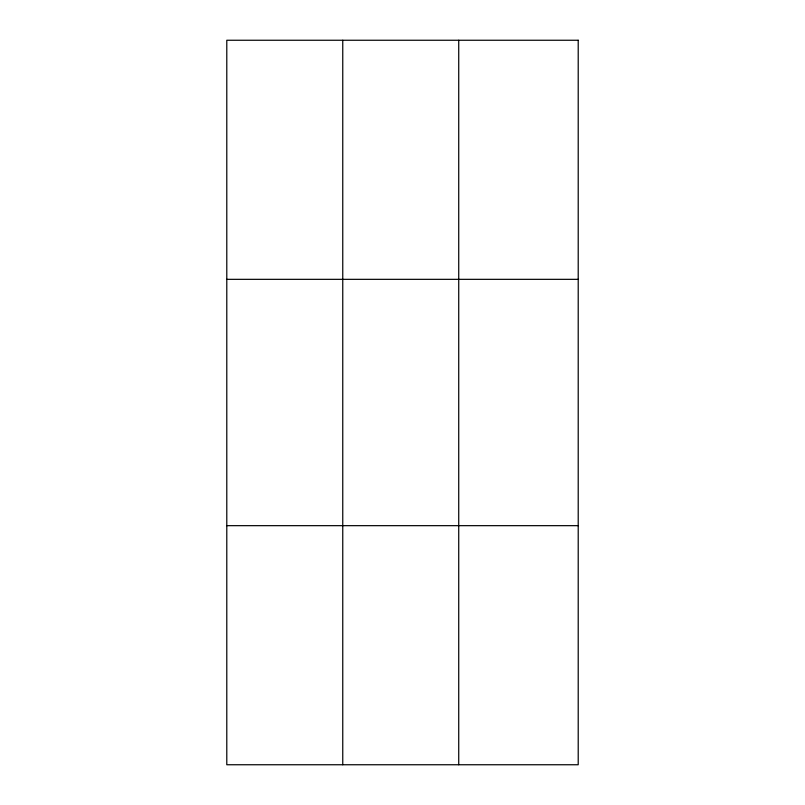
<?xml version="1.0" encoding="UTF-8"?>
<svg xmlns="http://www.w3.org/2000/svg" width="805" height="805" viewBox="0 0 805 805"><rect width="100%" height="100%" fill="white"/><g stroke="black" fill="none" stroke-linecap="round" stroke-linejoin="round"><path stroke-width="1.21" d="M342.759 764.75L342.759 40.25M458.729 764.75L458.729 40.25M226.789 279.335L578.211 279.335M226.789 525.665L578.211 525.665M578.211 40.25L226.789 40.25L226.789 764.75L578.211 764.75L578.211 40.25"/></g></svg>
